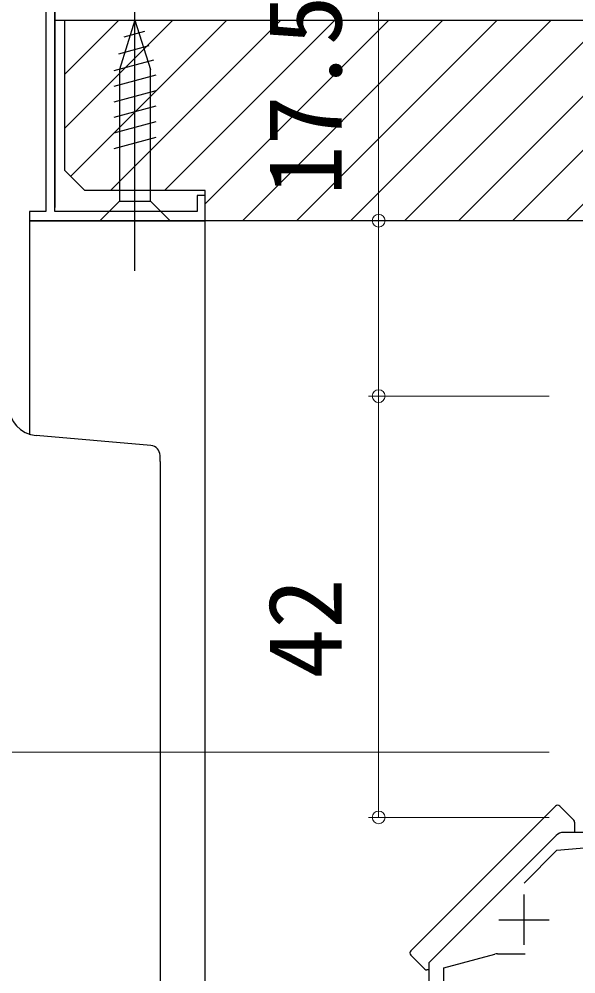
# Model space of a CAD drawing. Units: millimetres, scale not verified. Extents: x -525 to 525, y -783 to 779.
# Drawn here: x -391.6 to -336, y 429.4 to 524.6 of the extents above; entities that cross this region are included whole.
import ezdxf
from ezdxf.enums import TextEntityAlignment as Align

# ---------------------------------------------------------------- set-up
doc = ezdxf.new("R2010")
doc.units = ezdxf.units.MM
doc.header["$LTSCALE"] = 4
for name, color, linetype in [('0-2_YKK_11', 7, 'Continuous'), ('0-4_YKK_12', 2, 'Continuous'), ('0-5_YKK_13', 4, 'Continuous'), ('0-9_YSS_K', 3, 'Continuous'), ('0-A_YSS_KE', 3, 'Continuous')]:
    doc.layers.add(name, color=color, linetype=linetype)
doc.layers.add('0-7_YKK_D', color=6, linetype='Continuous', lineweight=18)
doc.styles.add('ＭＳ ゴシック', font='')
doc.styles.get('ＭＳ ゴシック').set_extended_font_data('MS Gothic')

msp = doc.modelspace()

# ---------------------------------------------------------------- linework, layer by layer
at = {"layer": '0-2_YKK_11'}
for p, q in [((-341.2, 432.267), (-341.199, 437.267)), ((-343.7, 434.767), (-338.7, 434.767)), ((-343.843, 431.367), (-341.095, 431.367))]:
    msp.add_line(p, q, dxfattribs=at)
for points in [[(-404, 514.462), (-404, 525.462), (-388.9, 525.462), (-388.9, 505.362), (-390.5, 505.362), (-390.5, 504.462), (-373, 504.462), (-373, 506.962), (-373.8, 506.962), (-373.8, 505.362), (-388, 505.362), (-388, 533.462), (-390, 533.462), (-390, 532.762), (-388.8, 532.762), (-388.8, 526.362), (-401.576, 526.362)], [(-325.099, 443.367), (-325.099, 448.067), (-321.299, 448.066), (-321.3, 416.666), (-321.5, 416.466), (-321.7, 416.266), (-321.7, 414.966), (-320.2, 414.966), (-320.199, 451.466), (-321.949, 451.466), (-321.949, 450.666), (-320.999, 450.666), (-320.999, 449.166), (-325.399, 449.167), (-325.399, 450.667), (-324.449, 450.666), (-324.449, 451.466), (-326.199, 451.467), (-326.199, 443.467), (-337.285, 443.467)], [(-337.992, 443.174), (-350.7, 430.467), (-350.7, 427.467), (-349.2, 427.467), (-349.2, 414.967), (-347.7, 414.967), (-347.7, 416.267), (-347.9, 416.467), (-348.1, 416.667), (-348.1, 428.567), (-349.2, 428.567), (-349.2, 429.967), (-344.102, 431.333)], [(-341.183, 438.428), (-337.919, 441.692), (-330.199, 442.367), (-326.099, 442.367)]]:
    msp.add_lwpolyline(points, dxfattribs=at)
for centre, start, end in [((-337.285, 442.467), 89.99793, 134.99792), ((-343.843, 430.367), 89.99792, 104.9979)]:
    msp.add_arc(centre, 1, start, end, dxfattribs=at)
at = {"layer": '0-4_YKK_12'}
for p, q in [((-388, 533.462), (-388, 505.762)), ((-373, 504.462), (-390.5, 504.462)), ((-390.5, 504.462), (-390.5, 483.099)), ((-373, 174.462), (-373, 504.462)), ((-377.5, 480.461), (-377.5, 193.962))]:
    msp.add_line(p, q, dxfattribs=at)
at = {"layer": '0-5_YKK_13'}
for p, q in [((-380, 499.462), (-380, 529.462)), ((-380, 524.462), (-381.55, 519.546)), ((-380, 524.462), (-378.45, 519.546)), ((-379.062, 523.315), (-381.112, 522.766)), ((-378.61, 521.883), (-381.647, 521.07)), ((-378.159, 520.452), (-382.1, 519.395)), ((-377.9, 518.968), (-382.1, 517.843)), ((-381.55, 519.546), (-381.55, 506.412)), ((-378.45, 506.412), (-378.45, 519.546)), ((-377.9, 517.415), (-382.1, 516.29)), ((-377.9, 515.862), (-382.1, 514.737)), ((-377.9, 514.309), (-382.1, 513.184)), ((-377.9, 512.756), (-382.1, 511.631)), ((-383.5, 504.462), (-381.55, 506.412)), ((-381.55, 506.412), (-378.45, 506.412)), ((-376.5, 504.462), (-378.45, 506.412)), ((-383.5, 504.462), (-376.5, 504.462)), ((-378.413, 482.042), (-389.862, 483.043)), ((-377.5, 480.462), (-377.5, 481.046)), ((-352.493, 431.674), (-338.068, 446.099)), ((-337.644, 446.099), (-336.442, 444.897)), ((-336.442, 444.897), (-336.247, 444.702)), ((-336.159, 444.49), (-336.159, 443.465)), ((-351.291, 430.048), (-352.493, 431.25)), ((-351.096, 429.853), (-351.291, 430.048)), ((-350.7, 429.765), (-350.884, 429.765))]:
    msp.add_line(p, q, dxfattribs=at)
for centre, radius, start, end in [((-389.6, 486.032), 3, 180, 265.00191), ((-378.5, 481.046), 1, 0, 85.00371), ((-337.856, 445.887), 0.3, 45, 135), ((-336.459, 444.49), 0.3, 360, 45), ((-352.281, 431.462), 0.3, 135, 225), ((-350.884, 430.065), 0.3, 225, 270)]:
    msp.add_arc(centre, radius, start, end, dxfattribs=at)
at = {"layer": '0-7_YKK_D'}
for p, q in [((-338.7, 504.467), (-356.7, 504.467)), ((-338.7, 486.967), (-356.7, 486.967)), ((-338.7, 486.967), (-356.7, 486.967)), ((-355.7, 444.967), (-355.7, 486.967)), ((-338.7, 451.467), (-479, 451.467)), ((-338.7, 444.967), (-356.7, 444.967))]:
    msp.add_line(p, q, dxfattribs=at)
msp.add_lwpolyline([(-355.7, 486.967), (-355.7, 504.467), (-355.7, 532.517)], dxfattribs=at)
for centre in [(-355.7, 504.467), (-355.7, 486.967), (-355.7, 486.967), (-355.7, 444.967)]:
    msp.add_circle(centre, 0.637, dxfattribs=at)
at = {"layer": '0-9_YSS_K'}
for p, q in [((-387, 519.074), (-381.612, 524.462)), ((-387, 513.686), (-376.224, 524.462)), ((-386.418, 508.88), (-370.836, 524.462)), ((-382.448, 507.462), (-365.448, 524.462)), ((-377.059, 507.462), (-360.059, 524.462)), ((-373, 506.133), (-354.671, 524.462)), ((-369.283, 504.462), (-349.283, 524.462)), ((-363.895, 504.462), (-343.895, 524.462)), ((-358.507, 504.462), (-338.507, 524.462)), ((-353.119, 504.462), (-333.119, 524.462)), ((-347.731, 504.462), (-327.731, 524.462)), ((-342.342, 504.462), (-322.342, 524.462)), ((-336.954, 504.462), (-316.954, 524.462))]:
    msp.add_line(p, q, dxfattribs=at)
msp.add_lwpolyline([(-310, 524.462), (-310, 538.462), (-388, 538.462), (-388, 524.462)], close=True, dxfattribs=at)
at = {"layer": '0-A_YSS_KE'}
for points in [[(-387, 524.462), (-273, 524.462), (-273, 506.462)], [(-275, 504.462), (-373, 504.462), (-373, 507.462), (-385, 507.462), (-387, 509.462), (-387, 524.462)]]:
    msp.add_lwpolyline(points, dxfattribs=at)

# ---------------------------------------------------------------- texts
at = {"layer": '0-7_YKK_D', "style": 'ＭＳ ゴシック'}
for s, p in [('17.5', (-357.2, 506.982)), ('42', (-357.2, 458.807))]:
    msp.add_text(s, height=7.331, rotation=90, dxfattribs=at).set_placement(p, align=Align.BOTTOM_LEFT)

doc.saveas('drawing.dxf')
